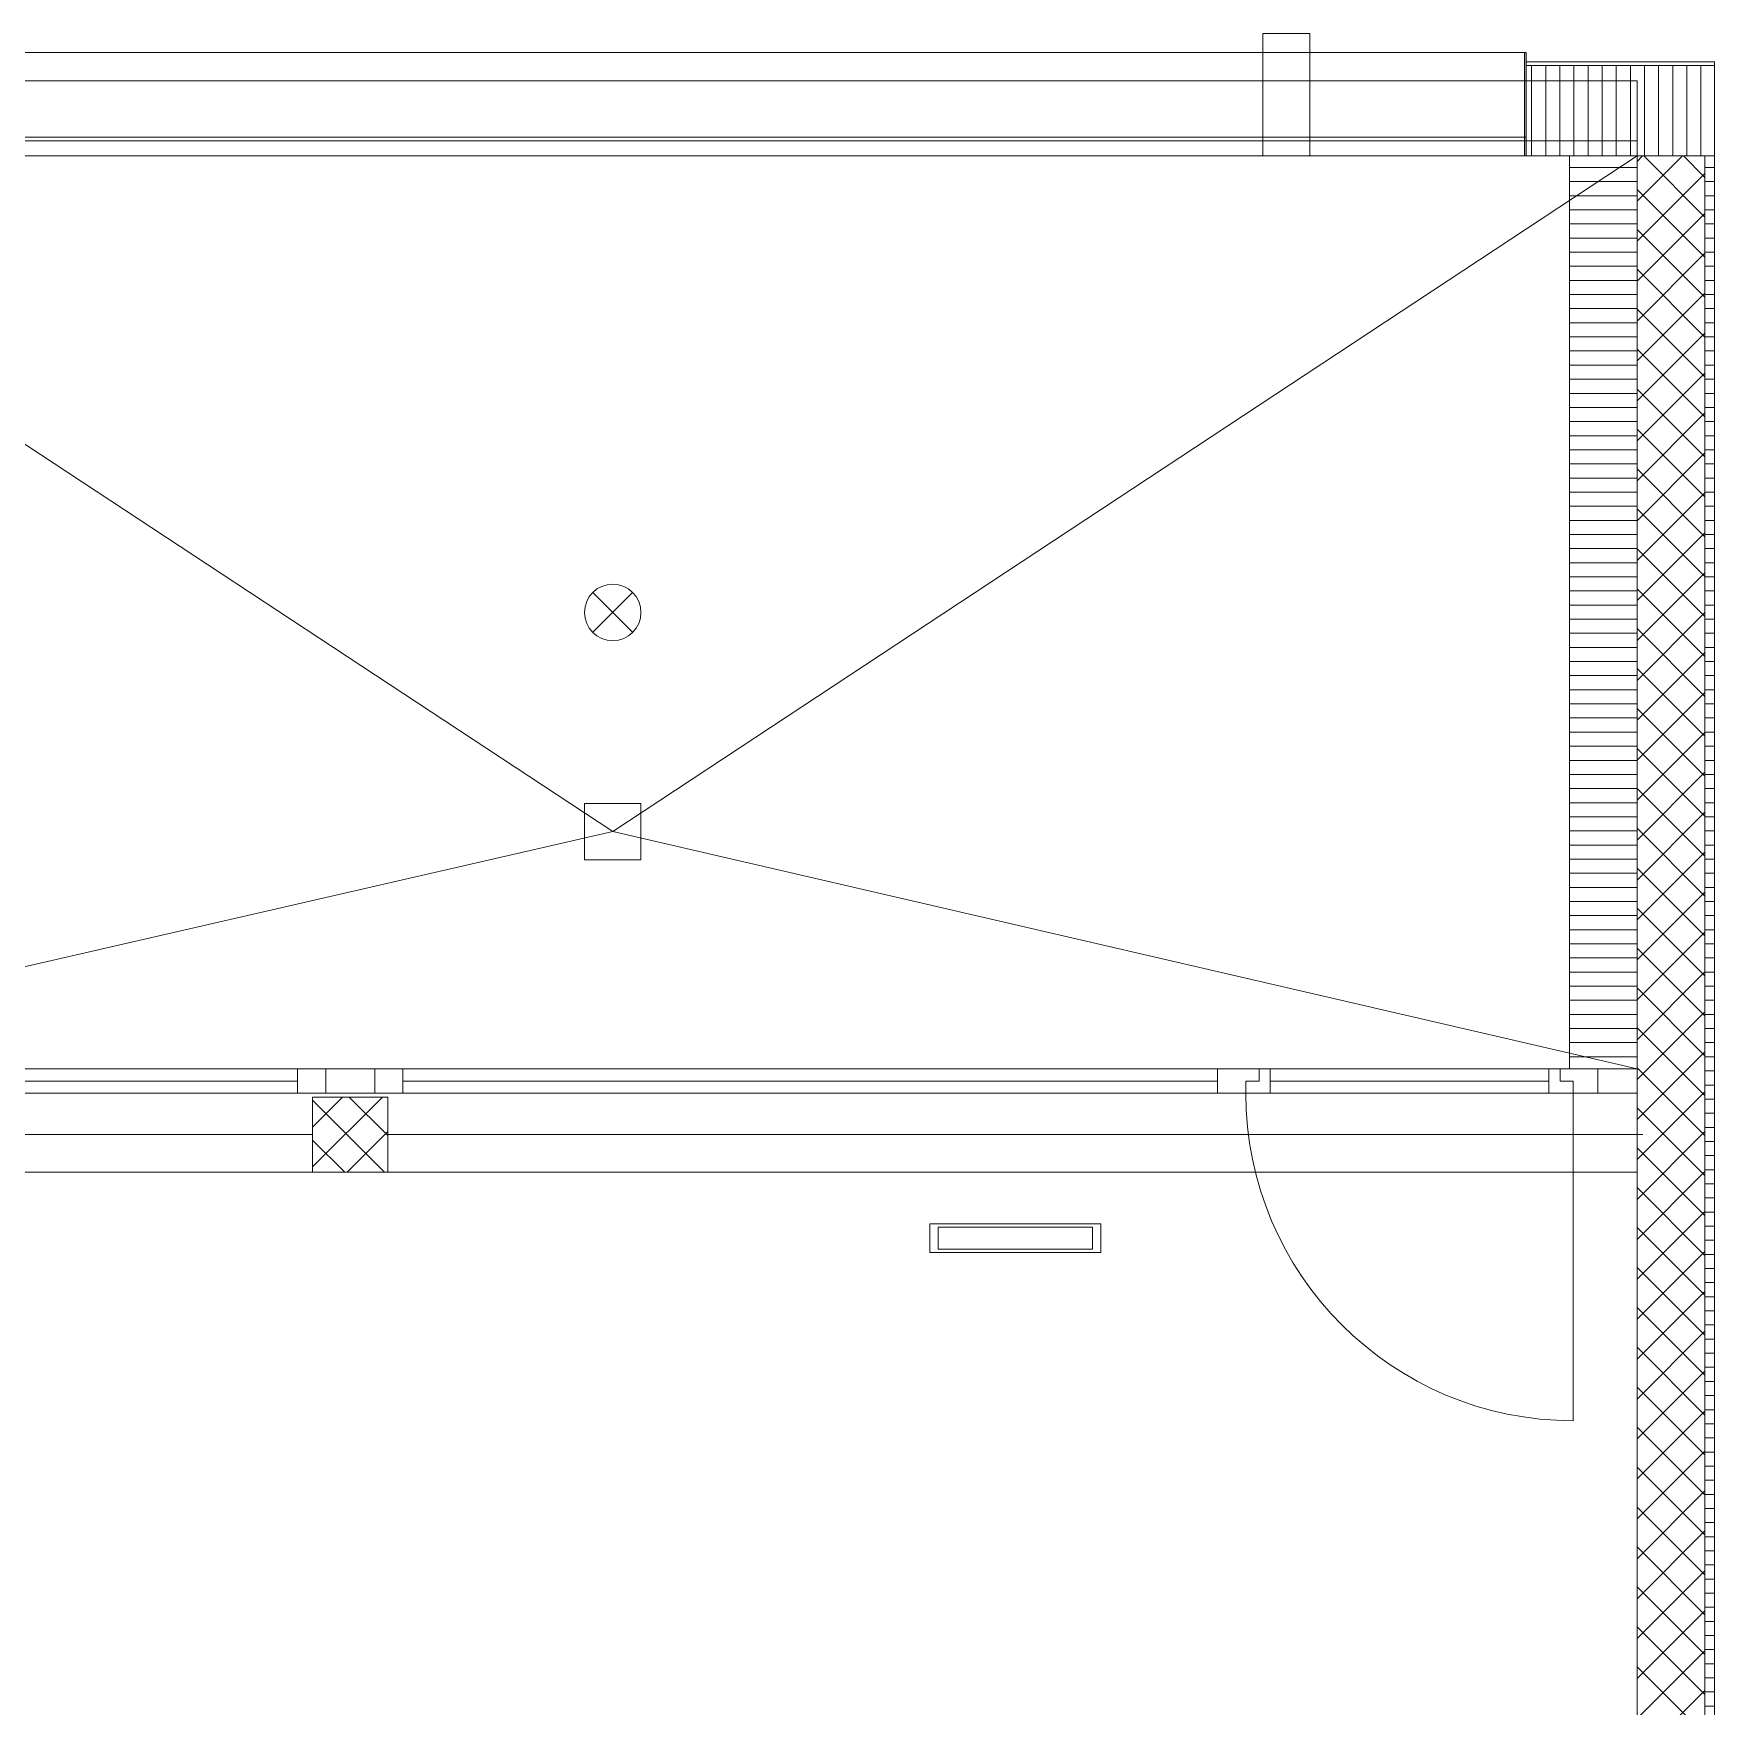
# Model space of a CAD drawing. Extents: x -5275 to 65950, y -3225 to 18875.
# Drawn here: x 61484 to 65950, y 11706 to 16150 of the extents above; entities that cross this region are included whole.
import ezdxf

# ---------------------------------------------------------------- set-up
doc = ezdxf.new("R2010")
doc.units = 0
doc.header["$LTSCALE"] = 50
doc.layers.get('0').update_dxf_attribs({"lineweight": 25})
doc.layers.add('Zargen Fenster', color=7, linetype='Continuous', lineweight=25)

# ---------------------------------------------------------------- blocks, each defined once
blk = doc.blocks.new('Blockreferenz-A0MJL08DFC', base_point=(65745, -175))
at = {"layer": 'Zargen Fenster', "color": 8, "lineweight": 13, "true_color": 0x808080}
for p, q in [((65745, 15810.7), (65759.3, 15825)), ((65745, 15704.6), (65865.4, 15825)), ((65925, 15662.1), (65762.1, 15825)), ((65925, 15768.1), (65868.1, 15825)), ((65745, 15598.6), (65925, 15778.6)), ((65925, 15556), (65745, 15736)), ((65745, 15492.5), (65925, 15672.5)), ((65925, 15449.9), (65745, 15629.9)), ((65745, 15386.4), (65925, 15566.4)), ((65925, 15343.9), (65745, 15523.9)), ((65745, 15280.4), (65925, 15460.4)), ((65925, 15237.8), (65745, 15417.8)), ((65745, 15174.3), (65925, 15354.3)), ((65925, 15131.8), (65745, 15311.8)), ((65745, 15068.2), (65925, 15248.2)), ((65925, 15025.7), (65745, 15205.7)), ((65745, 14962.2), (65925, 15142.2)), ((65925, 14919.6), (65745, 15099.6)), ((65745, 14856.1), (65925, 15036.1)), ((65925, 14813.6), (65745, 14993.6)), ((65745, 14750), (65925, 14930)), ((65925, 14707.5), (65745, 14887.5)), ((65745, 14644), (65925, 14824)), ((65925, 14601.4), (65745, 14781.4)), ((65745, 14537.9), (65925, 14717.9)), ((65925, 14495.4), (65745, 14675.4)), ((65745, 14431.8), (65925, 14611.8)), ((65925, 14389.3), (65745, 14569.3)), ((65745, 14325.8), (65925, 14505.8)), ((65925, 14283.2), (65745, 14463.2)), ((65745, 14219.7), (65925, 14399.7)), ((65925, 14177.2), (65745, 14357.2)), ((65745, 14113.6), (65925, 14293.6)), ((65925, 14071.1), (65745, 14251.1)), ((65745, 14007.6), (65925, 14187.6)), ((65925, 13965), (65745, 14145)), ((65745, 13901.5), (65925, 14081.5)), ((65925, 13859), (65745, 14039)), ((65745, 13795.4), (65925, 13975.4)), ((65925, 13752.9), (65745, 13932.9)), ((65745, 13689.4), (65925, 13869.4)), ((65925, 13646.8), (65745, 13826.8)), ((65745, 13583.3), (65925, 13763.3)), ((65925, 13540.8), (65745, 13720.8)), ((65745, 13477.2), (65925, 13657.2)), ((65925, 13434.7), (65745, 13614.7)), ((65745, 13371.2), (65925, 13551.2)), ((65925, 13328.6), (65745, 13508.6)), ((65745, 13265.1), (65925, 13445.1)), ((65925, 13222.6), (65745, 13402.6)), ((65745, 13159), (65925, 13339)), ((65925, 13116.5), (65745, 13296.5)), ((65745, 13053), (65925, 13233)), ((65925, 13010.4), (65745, 13190.4)), ((65745, 12946.9), (65925, 13126.9)), ((65925, 12904.4), (65745, 13084.4)), ((65745, 12840.8), (65925, 13020.8)), ((65925, 12798.3), (65745, 12978.3)), ((65745, 12734.8), (65925, 12914.8)), ((65925, 12692.2), (65745, 12872.2)), ((65745, 12628.7), (65925, 12808.7)), ((65925, 12586.2), (65745, 12766.2)), ((65745, 12522.6), (65925, 12702.6)), ((65925, 12480.1), (65745, 12660.1)), ((65745, 12416.6), (65925, 12596.6)), ((65925, 12374), (65745, 12554)), ((65745, 12310.5), (65925, 12490.5)), ((65925, 12268), (65745, 12448)), ((65745, 12204.4), (65925, 12384.4)), ((65925, 12161.9), (65745, 12341.9)), ((65745, 12098.4), (65925, 12278.4)), ((65925, 12055.8), (65745, 12235.8)), ((65745, 11992.3), (65925, 12172.3)), ((65925, 11949.8), (65745, 12129.8)), ((65745, 11886.3), (65925, 12066.3)), ((65925, 11843.7), (65745, 12023.7)), ((65745, 11780.2), (65925, 11960.2)), ((65925, 11737.6), (65745, 11917.6)), ((65745, 11674.1), (65925, 11854.1)), ((65925, 11631.6), (65745, 11811.6)), ((65745, 11568.1), (65925, 11748.1))]:
    blk.add_line(p, q, dxfattribs=at)
blk = doc.blocks.new('Blockreferenz-A0MJL08HFC', base_point=(62225, 13125))
at = {"layer": 'Zargen Fenster', "color": 8, "lineweight": 13, "true_color": 0x808080}
for p, q in [((62225, 13245.3), (62304.7, 13325)), ((62225, 13139.2), (62410.8, 13325)), ((62416.3, 13125), (62225, 13316.3)), ((62425, 13222.4), (62322.4, 13325)), ((62316.8, 13125), (62425, 13233.2)), ((62310.3, 13125), (62225, 13210.3)), ((62422.9, 13125), (62425, 13127.1))]:
    blk.add_line(p, q, dxfattribs=at)
blk = doc.blocks.new('Blockreferenz-A0MJL08NFC', base_point=(65925, -143.1))
at = {"layer": 'Zargen Fenster', "color": 8, "lineweight": 13, "true_color": 0x808080}
for p, q in [((65925, 15794.4), (65950, 15794.4)), ((65925, 15756.9), (65950, 15756.9)), ((65925, 15719.4), (65950, 15719.4)), ((65925, 15681.9), (65950, 15681.9)), ((65925, 15644.4), (65950, 15644.4)), ((65925, 15606.9), (65950, 15606.9)), ((65925, 15569.4), (65950, 15569.4)), ((65925, 15531.9), (65950, 15531.9)), ((65925, 15494.4), (65950, 15494.4)), ((65925, 15456.9), (65950, 15456.9)), ((65925, 15419.4), (65950, 15419.4)), ((65925, 15381.9), (65950, 15381.9)), ((65925, 15344.4), (65950, 15344.4)), ((65925, 15306.9), (65950, 15306.9)), ((65925, 15269.4), (65950, 15269.4)), ((65925, 15231.9), (65950, 15231.9)), ((65925, 15194.4), (65950, 15194.4)), ((65925, 15156.9), (65950, 15156.9)), ((65925, 15119.4), (65950, 15119.4)), ((65925, 15081.9), (65950, 15081.9)), ((65925, 15044.4), (65950, 15044.4)), ((65925, 15006.9), (65950, 15006.9)), ((65925, 14969.4), (65950, 14969.4)), ((65925, 14931.9), (65950, 14931.9)), ((65925, 14894.4), (65950, 14894.4)), ((65925, 14856.9), (65950, 14856.9)), ((65925, 14819.4), (65950, 14819.4)), ((65925, 14781.9), (65950, 14781.9)), ((65925, 14744.4), (65950, 14744.4)), ((65925, 14706.9), (65950, 14706.9)), ((65925, 14669.4), (65950, 14669.4)), ((65925, 14631.9), (65950, 14631.9)), ((65925, 14594.4), (65950, 14594.4)), ((65925, 14556.9), (65950, 14556.9)), ((65925, 14519.4), (65950, 14519.4)), ((65925, 14481.9), (65950, 14481.9)), ((65925, 14444.4), (65950, 14444.4)), ((65925, 14406.9), (65950, 14406.9)), ((65925, 14369.4), (65950, 14369.4)), ((65925, 14331.9), (65950, 14331.9)), ((65925, 14294.4), (65950, 14294.4)), ((65925, 14256.9), (65950, 14256.9)), ((65925, 14219.4), (65950, 14219.4)), ((65925, 14181.9), (65950, 14181.9)), ((65925, 14144.4), (65950, 14144.4)), ((65925, 14106.9), (65950, 14106.9)), ((65925, 14069.4), (65950, 14069.4)), ((65925, 14031.9), (65950, 14031.9)), ((65925, 13994.4), (65950, 13994.4)), ((65925, 13956.9), (65950, 13956.9)), ((65925, 13919.4), (65950, 13919.4)), ((65925, 13881.9), (65950, 13881.9)), ((65925, 13844.4), (65950, 13844.4)), ((65925, 13806.9), (65950, 13806.9)), ((65925, 13769.4), (65950, 13769.4)), ((65925, 13731.9), (65950, 13731.9)), ((65925, 13694.4), (65950, 13694.4)), ((65925, 13656.9), (65950, 13656.9)), ((65925, 13619.4), (65950, 13619.4)), ((65925, 13581.9), (65950, 13581.9)), ((65925, 13544.4), (65950, 13544.4)), ((65925, 13506.9), (65950, 13506.9)), ((65925, 13469.4), (65950, 13469.4)), ((65925, 13431.9), (65950, 13431.9)), ((65925, 13394.4), (65950, 13394.4)), ((65925, 13356.9), (65950, 13356.9)), ((65925, 13319.4), (65950, 13319.4)), ((65925, 13281.9), (65950, 13281.9)), ((65925, 13244.4), (65950, 13244.4)), ((65925, 13206.9), (65950, 13206.9)), ((65925, 13169.4), (65950, 13169.4)), ((65925, 13131.9), (65950, 13131.9)), ((65925, 13094.4), (65950, 13094.4)), ((65925, 13056.9), (65950, 13056.9)), ((65925, 13019.4), (65950, 13019.4)), ((65925, 12981.9), (65950, 12981.9)), ((65925, 12944.4), (65950, 12944.4)), ((65925, 12906.9), (65950, 12906.9)), ((65925, 12869.4), (65950, 12869.4)), ((65925, 12831.9), (65950, 12831.9)), ((65925, 12794.4), (65950, 12794.4)), ((65925, 12756.9), (65950, 12756.9)), ((65925, 12719.4), (65950, 12719.4)), ((65925, 12681.9), (65950, 12681.9)), ((65925, 12644.4), (65950, 12644.4)), ((65925, 12606.9), (65950, 12606.9)), ((65925, 12569.4), (65950, 12569.4)), ((65925, 12531.9), (65950, 12531.9)), ((65925, 12494.4), (65950, 12494.4)), ((65925, 12456.9), (65950, 12456.9)), ((65925, 12419.4), (65950, 12419.4)), ((65925, 12381.9), (65950, 12381.9)), ((65925, 12344.4), (65950, 12344.4)), ((65925, 12306.9), (65950, 12306.9)), ((65925, 12269.4), (65950, 12269.4)), ((65925, 12231.9), (65950, 12231.9)), ((65925, 12194.4), (65950, 12194.4)), ((65925, 12156.9), (65950, 12156.9)), ((65925, 12119.4), (65950, 12119.4)), ((65925, 12081.9), (65950, 12081.9)), ((65925, 12044.4), (65950, 12044.4)), ((65925, 12006.9), (65950, 12006.9)), ((65925, 11969.4), (65950, 11969.4)), ((65925, 11931.9), (65950, 11931.9)), ((65925, 11894.4), (65950, 11894.4)), ((65925, 11856.9), (65950, 11856.9)), ((65925, 11819.4), (65950, 11819.4)), ((65925, 11781.9), (65950, 11781.9)), ((65925, 11744.4), (65950, 11744.4)), ((65925, 11706.9), (65950, 11706.9))]:
    blk.add_line(p, q, dxfattribs=at)
blk = doc.blocks.new('Blockreferenz-A0MJL08VFC', base_point=(65464.4, 15825))
at = {"layer": 'Zargen Fenster', "color": 8, "lineweight": 13, "true_color": 0x808080}
for p, q in [((65464.4, 15825), (65464.4, 16065)), ((65501.9, 15825), (65501.9, 16065)), ((65539.4, 15825), (65539.4, 16065)), ((65576.9, 15825), (65576.9, 16065)), ((65614.4, 15825), (65614.4, 16065)), ((65651.9, 15825), (65651.9, 16065)), ((65689.4, 15825), (65689.4, 16065)), ((65726.9, 15825), (65726.9, 16065)), ((65764.4, 15825), (65764.4, 16065)), ((65801.9, 15825), (65801.9, 16065)), ((65839.4, 15825), (65839.4, 16065)), ((65876.9, 15825), (65876.9, 16065)), ((65914.4, 15825), (65914.4, 16065))]:
    blk.add_line(p, q, dxfattribs=at)
blk = doc.blocks.new('Blockreferenz-A0MJL0DVFC', base_point=(65565, 13431.9))
at = {"layer": 'Zargen Fenster', "color": 8, "lineweight": 13, "true_color": 0x808080}
for p, q in [((65565, 15794.4), (65745, 15794.4)), ((65565, 15756.9), (65745, 15756.9)), ((65565, 15719.4), (65745, 15719.4)), ((65565, 15681.9), (65745, 15681.9)), ((65565, 15644.4), (65745, 15644.4)), ((65565, 15606.9), (65745, 15606.9)), ((65565, 15569.4), (65745, 15569.4)), ((65565, 15531.9), (65745, 15531.9)), ((65565, 15494.4), (65745, 15494.4)), ((65565, 15456.9), (65745, 15456.9)), ((65565, 15419.4), (65745, 15419.4)), ((65565, 15381.9), (65745, 15381.9)), ((65565, 15344.4), (65745, 15344.4)), ((65565, 15306.9), (65745, 15306.9)), ((65565, 15269.4), (65745, 15269.4)), ((65565, 15231.9), (65745, 15231.9)), ((65565, 15194.4), (65745, 15194.4)), ((65565, 15156.9), (65745, 15156.9)), ((65565, 15119.4), (65745, 15119.4)), ((65565, 15081.9), (65745, 15081.9)), ((65565, 15044.4), (65745, 15044.4)), ((65565, 15006.9), (65745, 15006.9)), ((65565, 14969.4), (65745, 14969.4)), ((65565, 14931.9), (65745, 14931.9)), ((65565, 14894.4), (65745, 14894.4)), ((65565, 14856.9), (65745, 14856.9)), ((65565, 14819.4), (65745, 14819.4)), ((65565, 14781.9), (65745, 14781.9)), ((65565, 14744.4), (65745, 14744.4)), ((65565, 14706.9), (65745, 14706.9)), ((65565, 14669.4), (65745, 14669.4)), ((65565, 14631.9), (65745, 14631.9)), ((65565, 14594.4), (65745, 14594.4)), ((65565, 14556.9), (65745, 14556.9)), ((65565, 14519.4), (65745, 14519.4)), ((65565, 14481.9), (65745, 14481.9)), ((65565, 14444.4), (65745, 14444.4)), ((65565, 14406.9), (65745, 14406.9)), ((65565, 14369.4), (65745, 14369.4)), ((65565, 14331.9), (65745, 14331.9)), ((65565, 14294.4), (65745, 14294.4)), ((65565, 14256.9), (65745, 14256.9)), ((65565, 14219.4), (65745, 14219.4)), ((65565, 14181.9), (65745, 14181.9)), ((65565, 14144.4), (65745, 14144.4)), ((65565, 14106.9), (65745, 14106.9)), ((65565, 14069.4), (65745, 14069.4)), ((65565, 14031.9), (65745, 14031.9)), ((65565, 13994.4), (65745, 13994.4)), ((65565, 13956.9), (65745, 13956.9)), ((65565, 13919.4), (65745, 13919.4)), ((65565, 13881.9), (65745, 13881.9)), ((65565, 13844.4), (65745, 13844.4)), ((65565, 13806.9), (65745, 13806.9)), ((65565, 13769.4), (65745, 13769.4)), ((65565, 13731.9), (65745, 13731.9)), ((65565, 13694.4), (65745, 13694.4)), ((65565, 13656.9), (65745, 13656.9)), ((65565, 13619.4), (65745, 13619.4)), ((65565, 13581.9), (65745, 13581.9)), ((65565, 13544.4), (65745, 13544.4)), ((65565, 13506.9), (65745, 13506.9)), ((65565, 13469.4), (65745, 13469.4)), ((65565, 13431.9), (65745, 13431.9))]:
    blk.add_line(p, q, dxfattribs=at)

msp = doc.modelspace()

# ---------------------------------------------------------------- hatches: boundary and pattern name
at = {"layer": 'Zargen Fenster', "linetype": 'Continuous', "lineweight": 13, "true_color": 0x808080}
msp.add_hatch(color=8, dxfattribs=at).paths.add_polyline_path([(65445, 16100), (65445, 15825), (65450, 15825), (65450, 16100)], flags=0)

# ---------------------------------------------------------------- linework, layer by layer
at = {"layer": 'Zargen Fenster', "color": 8, "linetype": 'Continuous', "lineweight": 13, "true_color": 0x808080}
for p, q in [((64875, 16150), (64750, 16150)), ((64750, 16150), (64750, 15825)), ((64875, 16150), (64875, 15825)), ((56455, 16100), (65450, 16100)), ((65445, 15825), (65445, 16100)), ((65450, 16100), (65450, 15825)), ((65950, 16075), (65450, 16075)), ((65450, 16065), (65950, 16065)), ((65950, -425), (65950, 16075)), ((65745, 16025), (59795, 16025)), ((65745, 16025), (65745, -375)), ((56455, 15875), (65450, 15875)), ((65745, 15865), (59795, 15865)), ((13920, 15825), (65950, 15825)), ((63022.5, 14030), (60295, 15825)), ((63022.5, 14030), (65745, 15825)), ((65565, 15825), (65565, 13400)), ((65925, 15825), (65925, -175)), ((62969.5, 14559.5), (63075.5, 14665.5)), ((63075.5, 14559.5), (62969.5, 14665.5)), ((63097.5, 14105), (62947.5, 14105)), ((62947.5, 14105), (62947.5, 13955)), ((63097.5, 13955), (63097.5, 14105)), ((63022.5, 14030), (60300, 13405)), ((63022.5, 14030), (65745, 13400)), ((62947.5, 13955), (63097.5, 13955)), ((65745, 13400), (60230, 13400)), ((62185, 13400), (62185, 13335)), ((62260, 13335), (62260, 13400)), ((62390, 13335), (62390, 13400)), ((62465, 13400), (62465, 13335)), ((64630, 13335), (64630, 13400)), ((64740, 13367.5), (64740, 13400)), ((64770, 13400), (64770, 13335)), ((65510, 13335), (65510, 13400)), ((65540, 13367.5), (65540, 13400)), ((65640, 13400), (65640, 13335)), ((60505, 13367.5), (62185, 13367.5)), ((64630, 13367.5), (62465, 13367.5)), ((64705, 13367.5), (64740, 13367.5)), ((64705, 13335), (64705, 13367.5)), ((64770, 13367.5), (65510, 13367.5)), ((65575, 13367.5), (65540, 13367.5)), ((65575, 13367.5), (65575, 12465)), ((65745, 13335), (60020, 13335)), ((62425, 13325), (62225, 13325)), ((62225, 13325), (62225, 13125)), ((62425, 13125), (62425, 13325)), ((62225, 13225), (60360, 13225)), ((62425, 13225), (65760, 13225)), ((65745, 13125), (60360, 13125)), ((64320, 12988), (63865, 12988)), ((63865, 12988), (63865, 12912)), ((64297.5, 12979.5), (63887.5, 12979.5)), ((63887.5, 12979.5), (63887.5, 12920.5)), ((64297.5, 12920.5), (64297.5, 12979.5)), ((64320, 12912), (64320, 12988)), ((63865, 12912), (64320, 12912)), ((63887.5, 12920.5), (64297.5, 12920.5))]:
    msp.add_line(p, q, dxfattribs=at)
msp.add_circle((63022.5, 14612.5), 75, dxfattribs=at)
msp.add_arc((65575, 13335), 870, 180, 270, dxfattribs=at)

# ---------------------------------------------------------------- block references
for name, p in [('Blockreferenz-A0MJL08VFC', (65464.4, 15825)), ('Blockreferenz-A0MJL08DFC', (65745, -175)), ('Blockreferenz-A0MJL0DVFC', (65565, 13431.9)), ('Blockreferenz-A0MJL08NFC', (65925, -143.1)), ('Blockreferenz-A0MJL08HFC', (62225, 13125))]:
    msp.add_blockref(name, p)

doc.saveas('drawing.dxf')
